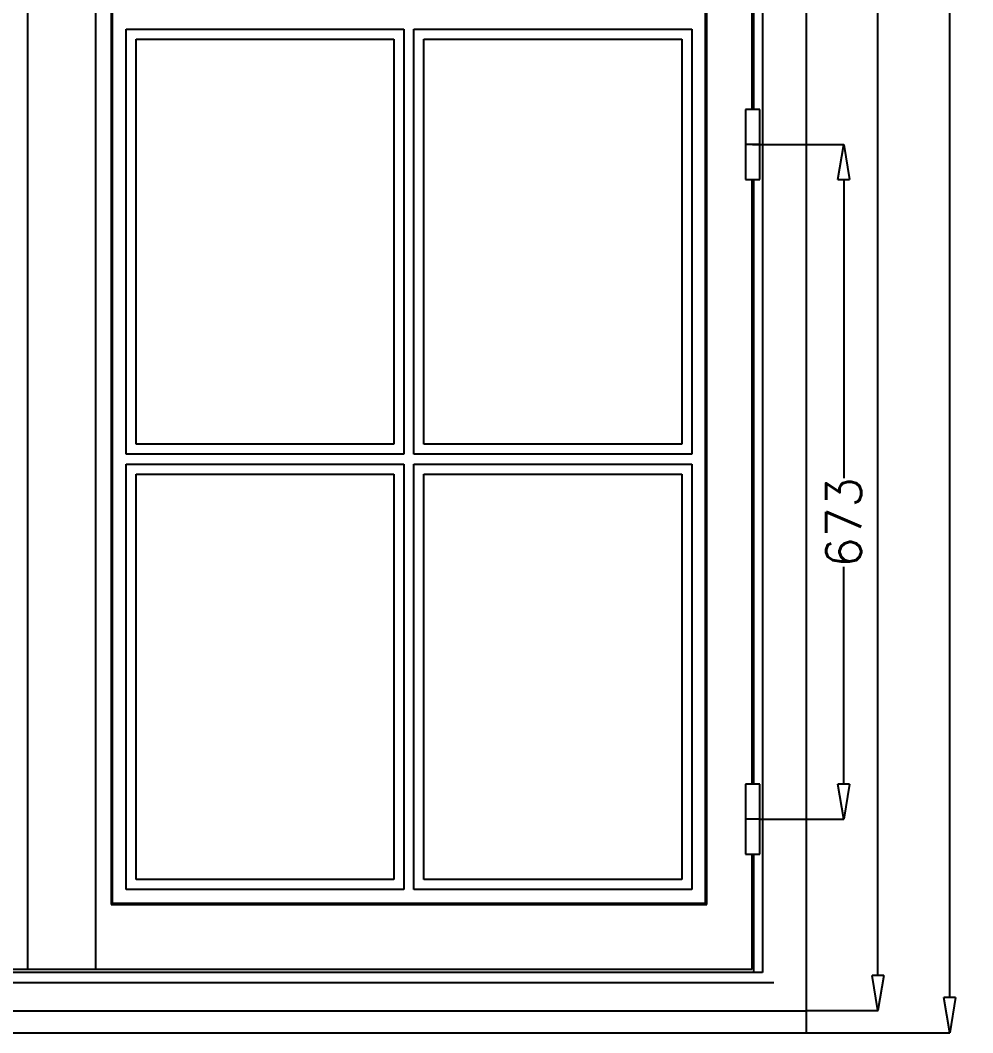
# Model space of a CAD drawing. Header units: millimetres. Extents: x 2806 to 10642, y -276 to 6064.
# Drawn here: x 6015 to 6964, y 3324 to 4334 of the extents above; entities that cross this region are included whole.
import ezdxf

# ---------------------------------------------------------------- set-up
doc = ezdxf.new("R2010")
doc.units = ezdxf.units.MM
doc.layers.get('0').update_dxf_attribs({"color": 250})
doc.layers.add('dim', color=7, linetype='Continuous')
doc.layers.add('wall', color=5, linetype='Continuous')
doc.styles.add('romans', font='romans.shx')
doc.dimstyles.new('ECH1-1 objet', dxfattribs={"dimtxt": 35, "dimasz": 35, "dimexe": 0.18, "dimexo": 0, "dimgap": 0.09, "dimtad": 0, "dimdec": 8, "dimdsep": 46, "dimtxsty": 'romans', "dimblk1": 'CLOSEDBLANK', "dimblk2": 'CLOSEDBLANK', "dimsah": 1, "dimcen": 1, "dimclrd": 9, "dimclre": 9, "dimclrt": 6, "dimadec": 0, "dimazin": 0, "dimtfac": 1, "dimtdec": 8, "dimtofl": 0, "dimtmove": 0, "dimatfit": 3, "dimldrblk": 'CLOSEDBLANK', "dimfxl": 1, "dimtolj": 1, "dimtzin": 0, "dimarcsym": 0})

# ---------------------------------------------------------------- blocks, each defined once
blk = doc.blocks.new('_ClosedBlank')
at = {"color": 0, "linetype": 'ByBlock', "lineweight": -2}
for p, q in [((-1, 0.167), (0, 0)), ((-1, 0.167), (-1, -0.167)), ((0, 0), (-1, -0.167))]:
    blk.add_line(p, q, dxfattribs=at)
blk = doc.blocks.new('*D45')
at = {"layer": 'Defpoints', "color": 0, "transparency": 16777216}
for p in [(6798.8, 5760.5), (6869.9, 5760.5), (6798.8, 3346.5)]:
    blk.add_point(p, dxfattribs=at)
at = {"layer": 'dim', "color": 9, "lineweight": -2, "transparency": 16777216}
for p, q in [((6798.8, 5760.5), (6870.1, 5760.5)), ((6869.9, 5725.5), (6869.9, 4616.1)), ((6869.9, 3381.5), (6869.9, 4490.9)), ((6798.8, 3346.5), (6870.1, 3346.5))]:
    blk.add_line(p, q, dxfattribs=at)
at = {"layer": 'dim', "color": 9, "lineweight": -2, "transparency": 16777216, "xscale": 35, "yscale": 35, "zscale": 35}
for p, rotation in [((6869.9, 5760.5), 90), ((6869.9, 3346.5), 270)]:
    blk.add_blockref('_ClosedBlank', p, dxfattribs=dict(at, rotation=rotation))
at = {"layer": 'dim', "color": 6, "transparency": 16777216, "insert": (6869.9, 4553.5), "char_height": 35, "attachment_point": 5, "rotation": 90, "style": 'romans'}
blk.add_mtext('\\A1;2414', dxfattribs=at)
blk = doc.blocks.new('*D46')
at = {"layer": 'Defpoints', "color": 0, "transparency": 16777216}
for p in [(6798.8, 5760.5), (6941.5, 5760.5), (6798.8, 3324.5)]:
    blk.add_point(p, dxfattribs=at)
at = {"layer": 'dim', "color": 9, "lineweight": -2, "transparency": 16777216}
for p, q in [((6798.8, 5760.5), (6941.7, 5760.5)), ((6941.5, 5725.5), (6941.5, 4604.2)), ((6941.5, 3359.5), (6941.5, 4480.7)), ((6798.8, 3324.5), (6941.7, 3324.5))]:
    blk.add_line(p, q, dxfattribs=at)
at = {"layer": 'dim', "color": 9, "lineweight": -2, "transparency": 16777216, "xscale": 35, "yscale": 35, "zscale": 35}
for p, rotation in [((6941.5, 5760.5), 90), ((6941.5, 3324.5), 270)]:
    blk.add_blockref('_ClosedBlank', p, dxfattribs=dict(at, rotation=rotation))
at = {"layer": 'dim', "color": 6, "transparency": 16777216, "insert": (6941.5, 4542.5), "char_height": 35, "attachment_point": 5, "rotation": 90, "style": 'romans'}
blk.add_mtext('\\A1;2436', dxfattribs=at)
blk = doc.blocks.new('*D47')
at = {"layer": 'Defpoints', "color": 0, "transparency": 16777216}
for p in [(6745, 4210.5), (6752, 3537.5), (6835.8, 3537.5)]:
    blk.add_point(p, dxfattribs=at)
at = {"layer": 'dim', "color": 9, "lineweight": -2, "transparency": 16777216}
for p, q in [((6745, 4210.5), (6836, 4210.5)), ((6835.8, 4175.5), (6835.8, 3877.7)), ((6835.8, 3572.5), (6835.8, 3789.2)), ((6752, 3537.5), (6836, 3537.5))]:
    blk.add_line(p, q, dxfattribs=at)
at = {"layer": 'dim', "color": 9, "lineweight": -2, "transparency": 16777216, "xscale": 35, "yscale": 35, "zscale": 35}
for p, rotation in [((6835.8, 4210.5), 90), ((6835.8, 3537.5), 270)]:
    blk.add_blockref('_ClosedBlank', p, dxfattribs=dict(at, rotation=rotation))
at = {"layer": 'dim', "color": 6, "transparency": 16777216, "insert": (6835.8, 3833.5), "char_height": 35, "attachment_point": 5, "rotation": 90, "style": 'romans'}
blk.add_mtext('\\A1;673', dxfattribs=at)

msp = doc.modelspace()

# ---------------------------------------------------------------- linework, layer by layer
for p, q in [((6798.78495735, 3324.47325006), (6798.78495735, 5760.47325006)), ((6022.28495735, 3387.47325006), (6022.28495735, 5707.47325006)), ((6090.28495735, 3387.47325006), (6090.28495735, 5707.47325006)), ((6754.78495735, 5709.47325006), (6754.78495735, 3384.47325006)), ((6105.28495735, 5642.47325006), (6105.28495735, 3452.47325006)), ((6106.53495735, 5641.22325006), (6106.53495735, 3453.72325006)), ((6698.03495735, 3453.72325006), (6698.03495735, 5641.22325006)), ((6699.28495735, 3452.47325006), (6699.28495735, 5642.47325006)), ((6744.28495735, 4848.47325006), (6744.28495735, 4245.47325006)), ((6745.78495735, 4848.47325006), (6745.78495735, 4245.47325006)), ((6120.28495735, 3901.47325006), (6120.28495735, 4325.47325006)), ((6120.28495735, 4325.47325006), (6397.28495735, 4325.47325006)), ((6397.28495735, 4325.47325006), (6397.28495735, 3901.47325006)), ((6407.28495735, 3901.47325006), (6407.28495735, 4325.47325006)), ((6407.28495735, 4325.47325006), (6684.28495735, 4325.47325006)), ((6684.28495735, 4325.47325006), (6684.28495735, 3901.47325006)), ((6130.28495735, 3911.47325006), (6130.28495735, 4315.47325006)), ((6130.28495735, 4315.47325006), (6387.28495735, 4315.47325006)), ((6387.28495735, 4315.47325006), (6387.28495735, 3911.47325006)), ((6417.28495735, 3911.47325006), (6417.28495735, 4315.47325006)), ((6417.28495735, 4315.47325006), (6674.28495735, 4315.47325006)), ((6674.28495735, 4315.47325006), (6674.28495735, 3911.47325006)), ((6752.03495735, 4245.47325006), (6738.03495735, 4245.47325006)), ((6738.03495735, 4245.47325006), (6738.03495735, 4175.47325006)), ((6752.03495735, 4175.47325006), (6752.03495735, 4245.47325006)), ((6752.03495735, 4210.47325006), (6738.03495735, 4210.47325006)), ((6738.03495735, 4175.47325006), (6752.03495735, 4175.47325006)), ((6744.28495735, 4175.47325006), (6744.28495735, 3572.47325006)), ((6745.78495735, 4175.47325006), (6745.78495735, 3572.47325006)), ((6387.28495735, 3911.47325006), (6130.28495735, 3911.47325006)), ((6674.28495735, 3911.47325006), (6417.28495735, 3911.47325006)), ((6397.28495735, 3901.47325006), (6120.28495735, 3901.47325006)), ((6684.28495735, 3901.47325006), (6407.28495735, 3901.47325006)), ((6120.28495735, 3467.47325006), (6120.28495735, 3891.47325006)), ((6120.28495735, 3891.47325006), (6397.28495735, 3891.47325006)), ((6397.28495735, 3891.47325006), (6397.28495735, 3467.47325006)), ((6407.28495735, 3467.47325006), (6407.28495735, 3891.47325006)), ((6407.28495735, 3891.47325006), (6684.28495735, 3891.47325006)), ((6684.28495735, 3891.47325006), (6684.28495735, 3467.47325006)), ((6130.28495735, 3477.47325006), (6130.28495735, 3881.47325006)), ((6130.28495735, 3881.47325006), (6387.28495735, 3881.47325006)), ((6387.28495735, 3881.47325006), (6387.28495735, 3477.47325006)), ((6417.28495735, 3477.47325006), (6417.28495735, 3881.47325006)), ((6417.28495735, 3881.47325006), (6674.28495735, 3881.47325006)), ((6674.28495735, 3881.47325006), (6674.28495735, 3477.47325006)), ((6752.03495735, 3572.47325006), (6738.03495735, 3572.47325006)), ((6738.03495735, 3572.47325006), (6738.03495735, 3502.47325006)), ((6752.03495735, 3502.47325006), (6752.03495735, 3572.47325006)), ((6752.03495735, 3537.47325006), (6738.03495735, 3537.47325006)), ((6738.03495735, 3502.47325006), (6752.03495735, 3502.47325006)), ((6744.28495735, 3502.47325006), (6744.28495735, 3387.47325006)), ((6745.78495735, 3502.47325006), (6745.78495735, 3384.47325006)), ((6387.28495735, 3477.47325006), (6130.28495735, 3477.47325006)), ((6674.28495735, 3477.47325006), (6417.28495735, 3477.47325006)), ((6397.28495735, 3467.47325006), (6120.28495735, 3467.47325006)), ((6684.28495735, 3467.47325006), (6407.28495735, 3467.47325006)), ((6105.28495735, 3452.47325006), (6699.28495735, 3452.47325006)), ((6106.53495735, 3453.72325006), (6698.03495735, 3453.72325006)), ((6754.78495735, 3384.47325006), (5357.78495735, 3384.47325006)), ((6744.28495735, 3387.47325006), (5368.28495735, 3387.47325006)), ((5313.78495735, 3346.47325006), (6798.78495735, 3346.47325006)), ((5313.78495735, 3324.47325006), (6798.78495735, 3324.47325006))]:
    msp.add_line(p, q)
at = {"layer": 'wall'}
msp.add_line((5346.28495735, 3374.47325006), (6766.28495735, 3374.47325006), dxfattribs=at)

# ---------------------------------------------------------------- dimensions: what is measured, and where the dimension line sits
at = {"layer": 'dim'}
for base, p1, picture, middle in [((6869.8713143565, 5760.4732500605), (6798.78495735, 3346.4732500605), '*D45', (6869.8713143565, 4553.4732500605)), ((6941.4734617438, 5760.4732500605), (6798.78495735, 3324.4732500605), '*D46', (6941.4734617438, 4542.4732500605))]:
    dim = msp.add_linear_dim(base=base, p1=p1, p2=(6798.78495735, 5760.4732500605), angle=90, dimstyle='ECH1-1 objet', dxfattribs=at)
    dim.commit()
    dim.dimension.update_dxf_attribs({"geometry": picture, "text_midpoint": middle})
dim = msp.add_linear_dim(base=(6835.8224514671, 3537.4732500605), p1=(6745.03495735, 4210.4732500605), p2=(6752.03495735, 3537.4732500605), angle=90, dimstyle='ECH1-1 objet', dxfattribs=at)
dim.commit()
dim.dimension.update_dxf_attribs({"geometry": '*D47', "text_midpoint": (6835.8224514671, 3833.4732500605), "dimtype": 160})

doc.saveas('drawing.dxf')
